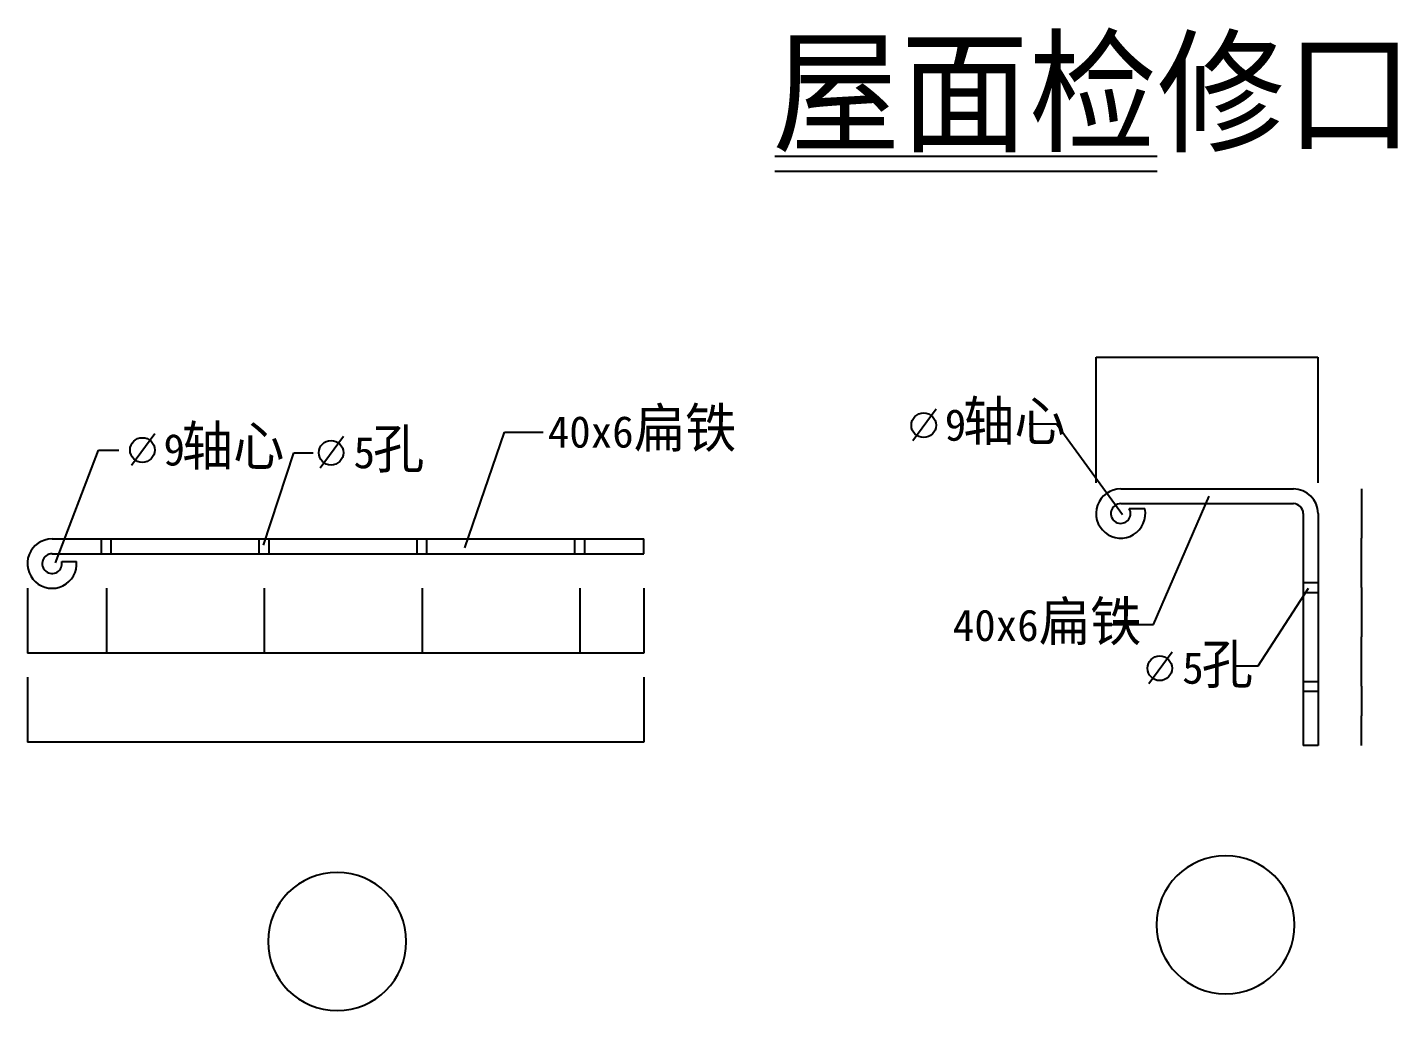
# Model space of a CAD drawing. Header units: metres. Extents: x 22223 to 39098, y -12862 to 21623.
# Drawn here: x 24155 to 38045, y -12862 to -2903 of the extents above; entities that cross this region are included whole.
import ezdxf

# ---------------------------------------------------------------- set-up
doc = ezdxf.new("R2010")
doc.units = ezdxf.units.M
doc.layers.add('PUB_DIM', color=3, linetype='Continuous')
doc.layers.add('PUB_TEXT', color=7, linetype='Continuous')
doc.dimstyles.get("Standard").update_dxf_attribs({"dimtxt": 2.5, "dimasz": 2.5, "dimexe": 1.25, "dimexo": 0.625, "dimtad": 1, "dimcen": 2.5, "dimazin": 3, "dimtfac": 1, "dimtmove": 0, "dimatfit": 3})

# ---------------------------------------------------------------- blocks, each defined once
blk = doc.blocks.new('_INDEX1')
blk.add_lwpolyline([(-0.5, 0, 1), (0.5, 0, 1)], format="xyb", close=True)
blk = doc.blocks.new('*D19')
for p, q in [((24156.04, -8583.44), (24156.04, -9241.58)), ((24955, -8583.44), (24955, -9241.58)), ((24554.52, -9241.58), (24155.79, -9241.58)), ((24955.25, -9241.58), (24556.52, -9241.58))]:
    blk.add_line(p, q)
at = {"layer": 'Defpoints'}
for p in [(24156.04, -8583.44), (24955, -8583.44), (24955, -9241.58)]:
    blk.add_point(p, dxfattribs=at)
at = {"layer": 'PUB_DIM', "insert": (24555.52, -9241.58), "char_height": 1, "attachment_point": 5}
blk.add_mtext('40', dxfattribs=at)
blk = doc.blocks.new('*D20')
for p, q in [((24955, -8583.44), (24955, -9241.58)), ((26555, -8583.44), (26555, -9241.58)), ((25754, -9241.58), (24954.75, -9241.58)), ((26555.25, -9241.58), (25756, -9241.58))]:
    blk.add_line(p, q)
at = {"layer": 'Defpoints'}
for p in [(24955, -8583.44), (26555, -8583.44), (26555, -9241.58)]:
    blk.add_point(p, dxfattribs=at)
at = {"layer": 'PUB_DIM', "insert": (25755, -9241.58), "char_height": 1, "attachment_point": 5}
blk.add_mtext('80', dxfattribs=at)
blk = doc.blocks.new('*D21')
for p, q in [((26555, -8583.44), (26555, -9241.58)), ((28155, -8583.44), (28155, -9241.58)), ((27354, -9241.58), (26554.75, -9241.58)), ((28155.25, -9241.58), (27356, -9241.58))]:
    blk.add_line(p, q)
at = {"layer": 'Defpoints'}
for p in [(26555, -8583.44), (28155, -8583.44), (28155, -9241.58)]:
    blk.add_point(p, dxfattribs=at)
at = {"layer": 'PUB_DIM', "insert": (27355, -9241.58), "char_height": 1, "attachment_point": 5}
blk.add_mtext('80', dxfattribs=at)
blk = doc.blocks.new('*D22')
for p, q in [((28155, -8583.44), (28155, -9241.58)), ((29755, -8583.44), (29755, -9241.58)), ((28954, -9241.58), (28154.75, -9241.58)), ((29755.25, -9241.58), (28956, -9241.58))]:
    blk.add_line(p, q)
at = {"layer": 'Defpoints'}
for p in [(28155, -8583.44), (29755, -8583.44), (29755, -9241.58)]:
    blk.add_point(p, dxfattribs=at)
at = {"layer": 'PUB_DIM', "insert": (28955, -9241.58), "char_height": 1, "attachment_point": 5}
blk.add_mtext('80', dxfattribs=at)
blk = doc.blocks.new('*D23')
for p, q in [((29755, -8583.44), (29755, -9241.58)), ((30405, -8583.44), (30405, -9241.58)), ((30079, -9241.58), (29754.75, -9241.58)), ((30405.25, -9241.58), (30081, -9241.58))]:
    blk.add_line(p, q)
at = {"layer": 'Defpoints'}
for p in [(29755, -8583.44), (30405, -8583.44), (30405, -9241.58)]:
    blk.add_point(p, dxfattribs=at)
at = {"layer": 'PUB_DIM', "insert": (30080, -9241.58), "char_height": 1, "attachment_point": 5}
blk.add_mtext('30', dxfattribs=at)
blk = doc.blocks.new('*D24')
for p, q in [((24156.04, -9483.44), (24156.04, -10141.58)), ((30405, -9483.44), (30405, -10141.58)), ((27279.02, -10141.58), (24155.79, -10141.58)), ((30405.25, -10141.58), (27282.02, -10141.58))]:
    blk.add_line(p, q)
at = {"layer": 'Defpoints'}
for p in [(24156.04, -9483.44), (30405, -9483.44), (30405, -10141.58)]:
    blk.add_point(p, dxfattribs=at)
at = {"layer": 'PUB_DIM', "insert": (27280.52, -10141.58), "char_height": 1, "attachment_point": 5}
blk.add_mtext('310', dxfattribs=at)
blk = doc.blocks.new('*D25')
for p, q in [((37678.32, -8577.15), (37678.32, -9077.15)), ((37678.07, -9077.15), (37677.82, -9077.15)), ((37678.32, -9577.15), (37678.32, -9077.15)), ((37678.32, -9077.15), (37678.32, -9077.15)), ((37678.57, -9077.15), (37678.82, -9077.15))]:
    blk.add_line(p, q)
at = {"layer": 'Defpoints'}
for p in [(37678.32, -8577.15), (37678.32, -9077.15), (37678.32, -9577.15)]:
    blk.add_point(p, dxfattribs=at)
at = {"layer": 'PUB_DIM', "insert": (37678.32, -9076.025), "char_height": 1, "attachment_point": 5}
blk.add_mtext('50', dxfattribs=at)
blk = doc.blocks.new('*D26')
for p, q in [((37678.32, -9577.15), (37678.32, -9877.15)), ((37678.07, -9877.15), (37677.82, -9877.15)), ((37678.32, -10177.15), (37678.32, -9877.15)), ((37678.32, -9877.15), (37678.32, -9877.15)), ((37678.57, -9877.15), (37678.82, -9877.15))]:
    blk.add_line(p, q)
at = {"layer": 'Defpoints'}
for p in [(37678.32, -9577.15), (37678.32, -9877.15), (37678.32, -10177.15)]:
    blk.add_point(p, dxfattribs=at)
at = {"layer": 'PUB_DIM', "insert": (37678.32, -9876.025), "char_height": 1, "attachment_point": 5}
blk.add_mtext('30', dxfattribs=at)
blk = doc.blocks.new('*D27')
for p, q in [((37678.32, -7577.15), (37678.32, -8077.15)), ((37678.07, -8077.15), (37677.82, -8077.15)), ((37678.32, -8577.15), (37678.32, -8077.15)), ((37678.32, -8077.15), (37678.32, -8077.15)), ((37678.57, -8077.15), (37678.82, -8077.15))]:
    blk.add_line(p, q)
at = {"layer": 'Defpoints'}
for p in [(37678.32, -7577.15), (37678.32, -8077.15), (37678.32, -8577.15)]:
    blk.add_point(p, dxfattribs=at)
at = {"layer": 'PUB_DIM', "insert": (37678.32, -8076.025), "char_height": 1, "attachment_point": 5}
blk.add_mtext('50', dxfattribs=at)
blk = doc.blocks.new('*D28')
for p, q in [((34988.89, -7516.85), (34988.89, -6242.9)), ((34989.14, -6242.9), (36111.89, -6242.9)), ((36114.89, -6242.9), (37237.64, -6242.9)), ((37237.89, -7516.85), (37237.89, -6242.9))]:
    blk.add_line(p, q)
at = {"layer": 'Defpoints'}
for p in [(34988.89, -6242.9), (34988.89, -7516.85), (37237.89, -7516.85)]:
    blk.add_point(p, dxfattribs=at)
at = {"layer": 'PUB_DIM', "insert": (36113.39, -6242.9), "char_height": 1, "attachment_point": 5}
blk.add_mtext('110', dxfattribs=at)

msp = doc.modelspace()

# ---------------------------------------------------------------- linework, layer by layer
at = {"layer": 'PUB_DIM'}
for p, q in [((33128.87, -7085.83), (33366.22, -6764.93)), ((34310.74, -6918.35), (34586.07, -6918.35)), ((34586.07, -6918.35), (35254.75, -7835.52)), ((25208.79, -7336.74), (25446.13, -7015.85)), ((27121.51, -7364.65), (27358.85, -7043.75)), ((35237.98, -7576.8), (36987.98, -7576.8)), ((35237.98, -7726.8), (36987.98, -7726.8)), ((35324.58, -7776.8), (35482.93, -7776.8)), ((35569.42, -8949.23), (36133.2, -7652.09)), ((37087.98, -7826.8), (37087.98, -10176.8)), ((37237.98, -7826.8), (37237.98, -10176.8)), ((24404.66, -8084.15), (30404.66, -8084.15)), ((24904.66, -8234.15), (24904.66, -8084.15)), ((25004.66, -8234.15), (25004.66, -8084.15)), ((26504.66, -8234.15), (26504.66, -8084.15)), ((26604.66, -8234.15), (26604.66, -8084.15)), ((28104.66, -8234.15), (28104.66, -8084.15)), ((28204.66, -8234.15), (28204.66, -8084.15)), ((29704.66, -8234.15), (29704.66, -8084.15)), ((29804.66, -8234.15), (29804.66, -8084.15)), ((30404.66, -8234.15), (30404.66, -8084.15)), ((24404.66, -8234.15), (30404.66, -8234.15)), ((24502.64, -8314.15), (24653.86, -8314.15)), ((36631.43, -9368.51), (37142.77, -8582.36)), ((37087.98, -8526.8), (37237.98, -8526.8)), ((37087.98, -8626.8), (37237.98, -8626.8)), ((35097.41, -8949.23), (35569.42, -8949.23)), ((35521.96, -9547.55), (35759.31, -9226.66)), ((36408.54, -9368.51), (36631.43, -9368.51)), ((37087.98, -9526.8), (37237.98, -9526.8)), ((37087.98, -9626.8), (37237.98, -9626.8)), ((37237.98, -10176.8), (37087.98, -10176.8))]:
    msp.add_line(p, q, dxfattribs=at)
for centre in [(33240.57, -6932.36), (25320.48, -7183.27), (27233.2, -7211.18), (35633.65, -9394.08)]:
    msp.add_circle(centre, 125, dxfattribs=at)
for centre, radius, start, end in [((35237.98, -7826.8), 250, 90, 11.54), ((36987.98, -7826.8), 250, 0, 90), ((35237.98, -7826.8), 100, 90, 30), ((36987.98, -7826.8), 100, 0, 90), ((24404.66, -8334.15), 250, 90, 4.59), ((24404.66, -8334.15), 100, 90, 11.54)]:
    msp.add_arc(centre, radius, start, end, dxfattribs=at)
at = {"layer": 'PUB_TEXT'}
for p, q in [((28587.46, -8173.87), (28992.34, -7001.9)), ((28992.34, -7001.9), (29383.26, -7001.9)), ((24440.91, -8327.34), (24873.71, -7183.27)), ((24873.71, -7183.27), (25083.13, -7183.27)), ((26549.09, -8145.96), (26856.24, -7211.18)), ((26856.24, -7211.18), (27051.7, -7211.18))]:
    msp.add_line(p, q, dxfattribs=at)
for points in [[(31730.91, -4207.86), (35605.91, -4207.86)], [(31730.91, -4357.86), (35605.91, -4357.86)]]:
    msp.add_lwpolyline(points, dxfattribs=at)

# ---------------------------------------------------------------- block references
at = {"layer": 'PUB_TEXT', "xscale": 1400, "yscale": 1400, "zscale": 1400}
for p in [(36301.28, -11992.69), (27294.68, -12161.71)]:
    msp.add_blockref('_INDEX1', p, dxfattribs=at)

# ---------------------------------------------------------------- texts
at = {"layer": 'PUB_TEXT'}
for s, height, p in [('屋面检修口', 1000, (31705.91, -4057.86)), ('轴心', 400, (33639.65, -7089.3)), ('扁铁', 400, (30302.1, -7158.84)), ('9', 320, (33454.53, -7089.3)), ('轴心', 400, (25719.56, -7340.22)), ('孔', 400, (27658.43, -7368.12)), ('40x6', 320, (29429.69, -7158.84)), ('9', 320, (25534.44, -7340.22)), ('5', 320, (27461.12, -7368.12)), ('扁铁', 400, (34407.95, -9118.44)), ('40x6', 320, (33535.54, -9118.44)), ('孔', 400, (36058.88, -9551.03)), ('5', 320, (35861.58, -9551.03))]:
    msp.add_text(s, height=height, dxfattribs=at).set_placement(p)

# ---------------------------------------------------------------- dimensions: what is measured, and where the dimension line sits
at = {"layer": 'PUB_DIM'}
for base, p1, p2, text, picture, middle in [((34988.89, -6242.9), (34988.89, -7516.85), (37237.89, -7516.85), '110', '*D28', (36113.39, -6242.9)), ((37678.32, -8077.15), (37678.32, -7577.15), (37678.32, -8577.15), '50', '*D27', (37678.32, -8076.025)), ((24955, -9241.58), (24955, -8583.44), (24156.04, -8583.44), '40', '*D19', (24555.52, -9241.58)), ((26555, -9241.58), (26555, -8583.44), (24955, -8583.44), '80', '*D20', (25755, -9241.58)), ((28155, -9241.58), (28155, -8583.44), (26555, -8583.44), '80', '*D21', (27355, -9241.58)), ((29755, -9241.58), (29755, -8583.44), (28155, -8583.44), '80', '*D22', (28955, -9241.58)), ((30405, -9241.58), (30405, -8583.44), (29755, -8583.44), '30', '*D23', (30080, -9241.58)), ((37678.32, -9077.15), (37678.32, -8577.15), (37678.32, -9577.15), '50', '*D25', (37678.32, -9076.025)), ((30405, -10141.58), (30405, -9483.44), (24156.04, -9483.44), '310', '*D24', (27280.52, -10141.58)), ((37678.32, -9877.15), (37678.32, -9577.15), (37678.32, -10177.15), '30', '*D26', (37678.32, -9876.025))]:
    dim = msp.add_linear_dim(base=base, p1=p1, p2=p2, text=text, dimstyle='Standard', dxfattribs=at)
    dim.commit()
    dim.dimension.update_dxf_attribs({"geometry": picture, "text_midpoint": middle})

doc.saveas('drawing.dxf')
